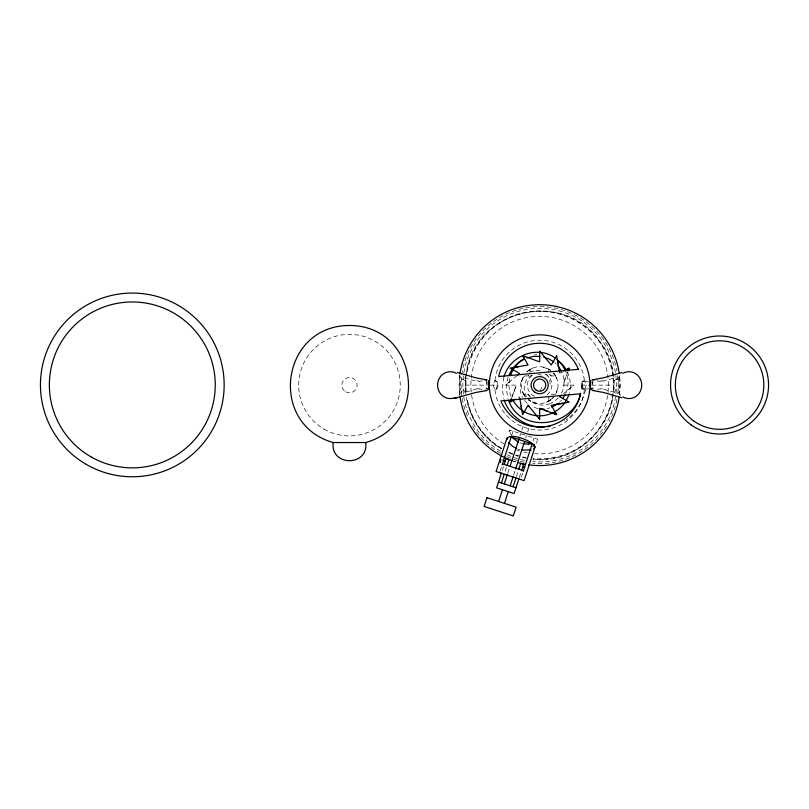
<?xml version="1.0" encoding="UTF-8"?>
<svg xmlns="http://www.w3.org/2000/svg" width="809" height="809" viewBox="0 0 809 809"><rect width="100%" height="100%" fill="white"/><g stroke="black" fill="none" stroke-linecap="round" stroke-linejoin="round"><path stroke-width="0.61" stroke-dasharray="4.04 3.03" d="M466.045 375.063C472.304 310.423 563.509 287.377 599.661 341.347C638.119 389.908 594.423 467.106 532.979 459.128A74.297 74.297 0 0 0 612.706 398.655M581.974 385.135L580.811 392.517M459.967 374.223L459.219 385.135L459.967 396.056M465.913 376.195C462.121 404.611 476.653 434.362 501.418 448.813A74.297 74.297 0 0 1 466.601 398.655M619.472 394.822L620.078 385.135L619.472 375.457A80.425 80.425 0 0 1 619.492 394.843M550.12 384.042L549.645 378.743L546.662 374.051M509.043 431.773L509.569 430.054L537.581 439.156L537.146 440.49A15.654 5.572 0.5 0 0 537.075 438.994M540.533 391.212L541.443 387.339L543.031 387.4M521.552 381.787L523.706 375.932L528.156 375.932A14.724 14.724 0 0 1 528.813 375.164M557.745 388.492L555.591 394.337L551.141 394.337M503.876 377.156L502.258 388.168L503.724 398.422M500.134 471.01L501.742 466.065M511.885 434.848L513.078 431.197M502.237 470.494L503.491 466.651M505.221 471.263L506.646 466.874M507.84 473.123L509.397 468.33M519.904 435.97L520.693 433.573M521.845 430.004L523.362 425.342M513.675 475.025L515.232 470.231M525.739 437.861L526.528 435.464M527.68 431.905L529.197 427.233L527.741 426.758M516.415 476.511L517.841 472.122M519.327 477.462L520.996 472.335M521.32 477.29L522.927 472.345M533.131 440.935L534.082 438.023M508.022 377.237L506.232 387.905L507.88 398.443M511.794 397.644L516.405 385.135L505.554 385.135L517.659 375.063M512.35 396.147L512.987 394.418M515.141 388.583L516.112 385.933M513.331 393.477L514.645 389.898M564.652 380.372L565.966 376.792M567.696 372.13L562.892 385.135L573.743 385.135L563.509 393.659M565.794 393.305C568.717 386.591 568.778 378.743 566.128 371.928M561.507 393.113C564.824 386.712 564.894 378.834 561.982 372.271M524.262 376.286C519.429 382.141 518.963 390.889 522.594 397.462M528.156 375.932L528.681 375.315M561.507 400.192L560.526 401.264M558.331 397.785L554.731 401.072L550.605 403.418M548.856 396.632L548.856 401.082L553.487 397.27A18.405 18.405 0 0 1 528.934 400.101M559.484 402.285L560.01 401.78M550.363 370.168A18.405 18.405 0 0 0 526.639 372.12L530.451 369.197L530.451 373.647M496.948 388.532L496.119 389.25M582.349 381.747L583.188 381.019M526.639 372.12L530.451 369.197L528.449 370.532M550.848 399.747L548.856 401.082L552.668 398.149M569.647 417.262L576.787 409.87L581.853 401.446L585.949 389.119L583.137 387.956M570.092 388.189L569.445 388.724M570.315 387.996L571.741 386.803M507.435 383.577L509.913 381.514M461.656 378.561L461.504 378.683A13.429 12.742 -90 0 0 458.663 374.982M617.803 378.642A6.573 1.537 -90 0 1 619.107 385.135A6.573 1.537 -90 0 1 617.803 391.637L617.479 391.819M567.736 418.738L566.27 419.76M564.247 421.034L564.753 420.731M518.377 397.421L519.52 396.764L519.611 397.32M562.053 372.201L559.737 373.232M529.359 372.049L535.74 370.168L542.212 371.159M529.582 369.733L532.878 368.024M546.429 402.255L549.726 400.546M532.089 375.123C523.726 378.743 521.835 390.494 527.215 397.401M550.059 403.64C543.011 406.543 534.223 405.056 528.914 399.454M549.837 407.928L547.197 408.606M482.295 380.837L479.15 381.413M597.436 389.331L600.147 388.866M476.845 388.957L464.862 392.365M602.452 381.322L614.86 377.884M465.377 385.135L487.372 385.135M490.335 385.135L498.273 385.135M581.024 385.135L588.679 385.135M591.632 385.135L613.93 385.135M464.437 377.884L476.845 381.322M600.147 381.413L596.577 380.715M479.15 388.866L481.861 389.331M614.446 392.365L602.452 388.957M538.137 374.173L541.474 375.164M537.985 408.636L531.968 406.573M519.793 449.713L517.76 449.046M521.835 443.443L519.894 442.816M543.001 367.043L549.726 369.733M536.296 403.236L529.582 400.546M518.053 456.205L515.748 455.477A74.297 74.297 0 0 0 519.206 456.559M513.776 461.292L515.646 461.878M548.856 372.534L548.856 369.197L549.867 369.834M530.451 401.082L528.449 399.747L530.451 401.082L530.451 397.745M548.856 369.197L550.848 370.532M461.818 391.819L461.504 391.586A6.573 1.537 -90 0 1 460.2 385.135A6.573 1.537 -90 0 1 461.494 378.642M617.641 378.561L617.803 378.683A13.429 12.742 -90 0 1 621.352 374.375M583.188 389.25L582.349 388.532M496.119 381.019L496.948 381.747M530.451 396.632L528.156 394.337L523.706 394.337L525.81 397.27A18.405 18.405 0 0 1 523.706 375.932M527.367 403.458L524.505 400.415M555.176 363.008L556.258 364.02M550.059 374.729L551.141 375.932L548.856 373.647A14.724 14.724 0 0 1 551.141 375.932L555.591 375.932L553.487 373.01A18.405 18.405 0 0 1 555.591 394.337M529.238 395.55L528.156 394.337A14.724 14.724 0 0 0 530.138 396.38M555.055 375.063L556.764 378.359M522.533 391.91L524.242 395.207M544.75 373.98A12.266 12.266 0 0 1 546.287 395.459M534.557 396.299A12.266 12.266 0 0 1 532.302 375.315M515.363 461.808A80.425 80.425 0 0 1 513.219 461.1M459.805 394.843A80.425 80.425 0 0 1 459.805 375.437M617.631 375.659A78.564 78.564 0 0 1 617.631 394.62M616.903 399.434A78.564 78.564 0 0 1 609.43 421.216M606.629 426.201A78.564 78.564 0 0 1 532.595 463.385M524.121 462.151A78.564 78.564 0 0 1 506.596 456.407M500.559 453.283A78.564 78.564 0 0 1 472.082 425.221M467.46 416.139A78.564 78.564 0 0 1 516.86 309.958A78.564 78.564 0 0 1 616.903 370.846M465.66 391.819A74.297 74.297 0 0 1 539.654 310.848A74.297 74.297 0 0 1 613.647 391.819M467.157 371.725A73.73 73.73 0 0 1 550.808 312.264A73.73 73.73 0 0 1 612.838 394.034A73.73 73.73 0 0 1 533.03 458.561M526.234 457.631A73.73 73.73 0 0 1 522.806 456.913M519.368 456.023A73.73 73.73 0 0 1 515.93 454.941M512.512 453.687A73.73 73.73 0 0 1 509.124 452.251M501.428 448.186A73.73 73.73 0 0 1 467.157 398.554M466.227 391.768A73.73 73.73 0 0 1 466.227 378.511M567.352 371.968A30.671 30.671 0 0 1 569.142 393.578M511.126 396.43A30.671 30.671 0 0 1 509.903 377.641M534.071 354.979A30.671 30.671 0 0 1 536.893 354.585M509.144 431.399A15.654 5.572 35.5 0 1 510.074 430.226M511.601 435.434A17.636 6.341 34.1 0 1 510.085 432.481M537.085 440.875A17.606 7.696 12.6 0 1 536.114 443.241M588.456 388.229A3.974 3.974 0 0 1 583.046 387.855A3.974 3.974 0 0 1 583.046 382.424A3.974 3.974 0 0 1 588.456 382.05M500.478 451.179A76.784 76.784 0 0 1 492.56 324.49A76.784 76.784 0 0 1 613.333 363.544A76.784 76.784 0 0 1 532.747 461.605M524.475 460.402A76.784 76.784 0 0 1 507.344 454.789M503.997 443.929A68.755 68.755 0 0 1 497.505 330.81A68.755 68.755 0 0 1 605.456 365.223A68.755 68.755 0 0 1 534.709 453.718M527.134 452.747A68.755 68.755 0 0 1 523.919 452.069M519.651 450.916A68.755 68.755 0 0 1 516.445 449.855M461.504 391.586A13.429 12.742 -90 0 1 458.663 395.298M464.912 392.234A63.79 16.686 -72.3 0 1 463.132 388.745M476.865 388.674A84.399 30.479 -86.3 0 1 479.14 389.028M479.13 381.13A84.399 30.277 83 0 1 476.804 380.604M461.969 379.31A60.776 15.614 64.6 0 1 465.458 380.695M584.341 389.847A44.94 44.94 0 0 1 494.966 389.847M494.966 380.432A44.94 44.94 0 0 1 584.341 380.432M495.138 380.503A5.006 5.006 0 0 1 495.138 389.776M602.503 380.604A84.399 30.277 -83 0 1 600.177 381.13M613.839 380.695A60.776 15.614 -64.6 0 1 617.338 379.31M620.645 395.298A13.429 12.742 -90 0 1 617.803 391.586M616.175 388.745A63.79 16.686 72.3 0 1 614.395 392.234M600.167 389.028A84.399 30.479 86.3 0 1 602.432 388.674M584.159 389.776A5.006 5.006 0 0 1 584.159 380.503M493.126 384.983L494.835 389.756A5.046 3.903 -90 0 0 497.171 385.135A5.046 3.903 -90 0 0 494.835 380.523L493.126 384.983M586.171 385.135L584.513 389.695A5.046 3.903 -90 0 1 582.126 385.135A5.046 3.903 -90 0 1 584.462 380.523L586.171 385.135M526.133 458.187L522.675 457.469A74.297 74.297 0 0 0 526.133 458.187M512.299 454.213L508.891 452.767A74.297 74.297 0 0 0 512.299 454.213M554.954 374.921L554.256 373.94L555.591 375.932L554.954 374.921M525.041 396.339L523.706 394.337L525.041 396.339M324.075 429.114A50.785 50.785 0 0 0 400.243 385.135A50.785 50.785 0 0 0 324.075 341.165A50.785 50.785 0 0 0 324.075 429.114M345.625 391.778A7.665 7.665 0 0 0 357.133 385.135A7.665 7.665 0 0 0 345.625 378.501A7.665 7.665 0 0 0 345.625 391.778"/><path stroke-width="1.21" d="M333.237 442.533C330.011 466.712 368.904 466.712 365.698 442.533C431.207 424.169 418.192 325.531 349.458 325.491C280.723 325.531 267.718 424.179 333.237 442.533L365.688 442.533M580.508 393.639C573.652 427.395 520.389 434.312 508.517 400.222M507.041 437.861L496.099 471.526L524.111 480.627L535.042 446.962C534.506 441.36 507.374 431.076 507.021 439.661M500.801 459.259L500.356 462.536M499.598 472.658L499.78 472.112M502.096 464.973L511.419 436.304M501.408 473.053L496.595 487.857L514.099 493.541L518.913 478.736M504.209 464.427L506.1 458.602L509.023 459.552L507.122 465.408M501.408 482.973L504.27 474.185M498.617 501.499L502.429 489.748M504.331 483.913L507.445 474.327M510.176 465.933L519.125 438.367M504.452 503.39L508.264 491.65M510.166 485.815L513.28 476.218M515.616 469.028L524.576 441.461M513.078 486.755L515.94 477.977M518.791 469.2L520.693 463.345L523.605 464.295L521.714 470.12M523.281 471.243L532.302 443.494M504.179 376.205C510.166 355.566 537.57 344.867 555.217 358.013M535.042 446.962L533.546 448.793M511.379 398.776L510.125 402.184L515.343 399.171M568.343 370.36L569.182 368.095L563.954 371.109M510.418 401.375L511.217 399.221M568.14 370.916L568.879 368.904M508.659 375.568L512.522 368.671M488.434 389.574L489.02 384.71L488.373 380.594M565.167 394.661L562.862 398.473M590.934 380.594L590.277 384.71L590.873 389.574M513.321 367.64L518.498 362.543L524.596 358.862M517.659 375.063L519.52 373.515L510.125 368.095L528.024 365.011L522.604 355.616L539.654 361.896L539.654 351.045L551.273 365.011L556.693 355.616L559.575 372.322M561.668 395.197L559.777 396.764L569.182 402.184L551.273 405.269L556.693 414.663L539.654 408.383L539.654 419.234L528.024 405.269L522.604 414.663L519.722 397.957M557.856 403.681L558.412 403.226M557.29 404.106L551.799 407.22M567.149 369.268L568.707 368.358M526.892 357.932L533.616 356.385L539.987 356.385M531.2 449.956L530.097 450.289M530.208 449.915L521.512 450.117M531.665 443.716L531.068 443.848M484.925 380.078L487.109 379.805M455.487 398.018L475.925 392.446L487.109 390.474M621.848 372.534L603.372 377.833L592.764 379.765M593.907 390.312L592.198 390.474M549.978 426.363L547.106 426.778M516.536 366.983L518.913 366.578M555.47 404.551L563.175 403.226M454.314 398.18L457.449 397.745M592.198 379.805L594.14 380.018M528.722 444.171L522.857 443.696M544.801 426.97C527.256 428.244 509.549 416.807 504.189 399.929M543.87 409.03L539.249 408.838M531.422 446.204L532.059 446.204M533.586 446.204L534.375 446.204M522.665 467.208L524.707 467.208M486.502 390.484L485.4 390.312M592.764 390.514L603.372 392.446L621.848 397.745M486.533 379.765L475.925 377.833L457.449 372.534M543.83 357.082L549.25 359.075L554.034 362.068M511.177 437.032L532.18 443.858M502.46 463.87L523.463 470.696M498.496 482.022L516 487.706M544.417 410.143L547.996 411.457M552.264 413.035L556.026 414.42M516.445 448.51L512.41 446.163L509.205 443.099M518.336 442.169L511.682 437.214M502.945 459.916L505.16 461.524M556.916 359.297L562.164 364.748L565.825 371.169M557.775 365.628L561.385 370.997M528.55 405.906L529.076 406.533M538.491 417.849L539.441 418.981M540.078 351.551L540.503 352.067M509.083 443.463L508.517 442.725M522.786 355.92L523.777 357.639M555.53 412.63L556.521 414.35M557.886 362.503L558.17 364.131M521.138 406.148L521.411 407.776M534.466 444.505A17.606 7.696 12.6 0 1 533.92 444.778M619.148 397.32A80.425 80.425 0 0 1 528.712 464.821M525.011 464.224A80.425 80.425 0 0 1 517.517 462.465M512.158 460.726A80.425 80.425 0 0 1 460.149 397.32M460.149 372.959A80.425 80.425 0 0 1 619.148 372.959M568.848 394.539A30.671 30.671 0 0 1 512.896 400.142M510.449 375.74A30.671 30.671 0 0 1 522.867 359.459M557.31 360.056A30.671 30.671 0 0 1 566.401 370.138M513.098 437.396A17.636 6.341 34.1 0 1 512.866 437.113M530.775 443.625A15.159 6.836 14.1 0 1 528.479 443.898M488.383 389.453A25.372 5.855 66 0 1 486.371 388.128M486.522 381.626A26.06 5.714 -77.5 0 1 486.957 384.275M454.769 397.725A13.429 12.742 -90 0 1 437.608 384.184A13.429 12.742 -90 0 1 456.418 373.343M592.34 384.275A26.06 5.714 77.5 0 1 592.775 381.626M592.926 388.128A25.372 5.855 -66 0 1 590.914 389.453M622.879 373.343A13.429 12.742 -90 0 1 641.719 385.135A13.429 12.742 -90 0 1 622.879 396.936M486.947 497.707L484.106 506.454L513.28 515.94L516.122 507.182L486.947 497.707M578.415 369.319L498.678 376.519A41.866 41.866 0 0 1 578.415 369.319M580.619 393.761L500.882 400.961A41.866 41.866 0 0 0 580.619 393.761M691.341 425.059A48.995 48.995 0 0 0 768.348 389.402A48.995 48.995 0 0 0 698.966 340.538A48.995 48.995 0 0 0 691.341 425.059M694.122 421.246A44.242 44.242 0 0 0 763.666 389.048A44.242 44.242 0 0 0 701.009 344.927A44.242 44.242 0 0 0 694.122 421.246M86.381 464.467A91.852 91.852 0 0 0 224.154 384.922A91.852 91.852 0 0 0 86.381 305.367A91.852 91.852 0 0 0 86.381 464.467M90.83 456.751A82.953 82.953 0 0 0 215.255 384.922A82.953 82.953 0 0 0 90.83 313.083A82.953 82.953 0 0 0 90.83 456.751M536.215 390.221A6.138 6.138 0 0 0 545.772 385.58A6.138 6.138 0 0 0 536.974 379.623A6.138 6.138 0 0 0 536.215 390.221M514.504 428.689A50.289 50.289 0 0 0 589.943 385.135A50.289 50.289 0 0 0 514.504 341.59A50.289 50.289 0 0 0 514.504 428.689M534.709 392.163A8.586 8.586 0 0 0 548.209 385.913A8.586 8.586 0 0 0 536.043 377.348A8.586 8.586 0 0 0 534.709 392.163"/></g></svg>
